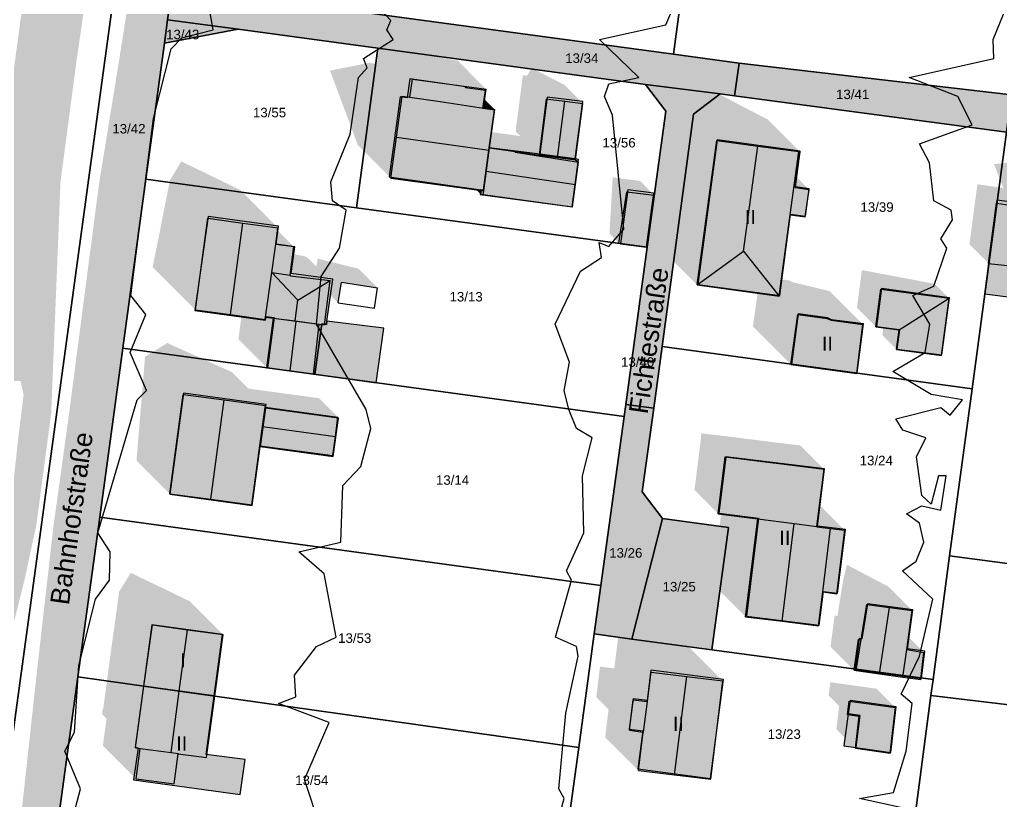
# Model space of a CAD drawing. Header units: millimetres. Extents: x 238 to 3518, y -74 to 2735.
# Drawn here: x 1710.4 to 1813.9, y 1804.9 to 1887.3 of the extents above; entities that cross this region are included whole.
import ezdxf
from ezdxf.enums import TextEntityAlignment as Align

# ---------------------------------------------------------------- set-up
doc = ezdxf.new("R2010")
doc.units = ezdxf.units.MM
for name, color, linetype in [('LP_Flurstueck_bez', 7, 'Continuous'), ('LP_Flurstuecke', 8, 'Continuous'), ('LP_Gebaeude_Dachaufsicht', 9, 'Continuous'), ('LP_Gebaeude_Dachschatten', 253, 'Continuous'), ('LP_Gebaeude_F', 254, 'Continuous'), ('LP_Gebaeude_Geschosszahl', 7, 'Continuous'), ('LP_Gebaeude_Schatten', 7, 'Continuous'), ('LP_Gebaeude_U', 7, 'Continuous'), ('LP_Topographie_Hoehenlinien', 8, 'Continuous'), ('LP_Verkehr_Strassen', 9, 'Continuous'), ('LP_Verkehr_Strassennamen', 7, 'Continuous')]:
    doc.layers.add(name, color=color, linetype=linetype)
doc.styles.get("Standard").update_dxf_attribs({"font": 'arial.ttf'})

msp = doc.modelspace()

# ---------------------------------------------------------------- hatches: boundary and pattern name
at = {"layer": 'LP_Gebaeude_Dachschatten'}
for points in [[(1759.91, 1873.53), (1759.94, 1873.77), (1760.49, 1877.81), (1759.31, 1877.97), (1759.31, 1877.98), (1754.72, 1878.65), (1751.55, 1879.12), (1750.73, 1879.24), (1750.13, 1874.92)], [(1767.87, 1878.69), (1766.39, 1878.88), (1765.95, 1878.94), (1765.19, 1873.02), (1767.1, 1872.77)], [(1786.71, 1862.88), (1788.21, 1873.96), (1783.88, 1874.55), (1781.83, 1859.33)], [(1768.99, 1869.92), (1769.32, 1872.29), (1762.65, 1873.34), (1762.65, 1873.38), (1759.94, 1873.77), (1759.6, 1871.32)], [(1759.6, 1871.32), (1759.32, 1869.25), (1759.26, 1868.86), (1768.67, 1867.56), (1768.99, 1869.92)], [(1777.3, 1868.8), (1774.42, 1869.16), (1773.58, 1863.75), (1776.58, 1863.34)], [(1733.95, 1865.86), (1730.26, 1866.37), (1728.93, 1856.7), (1732.62, 1856.2)], [(1739.73, 1857.74), (1736.98, 1860.65), (1736.33, 1855.94), (1737.16, 1855.84), (1739.44, 1855.54)], [(1739.73, 1857.74), (1743.13, 1859.81), (1738.94, 1860.31), (1738.91, 1860.38), (1736.98, 1860.65)], [(1737.16, 1855.84), (1736.47, 1850.6), (1738.93, 1850.27), (1739.57, 1855.52)], [(1731.97, 1847.21), (1727.63, 1847.78), (1726.23, 1837.32), (1730.56, 1836.74)], [(1743.96, 1845.4), (1736.28, 1846.44), (1736.01, 1844.4), (1743.69, 1843.37)], [(1792.05, 1834.18), (1788.21, 1834.67), (1786.93, 1824.36), (1790.77, 1823.88)], [(1724.4, 1823.5), (1723.51, 1817.03), (1727.24, 1816.51), (1728.12, 1822.99)], [(1780.75, 1818.05), (1776.97, 1818.51), (1776.59, 1815.42), (1776.57, 1815.42), (1776.15, 1812.21), (1776.12, 1812.21), (1775.63, 1808.16), (1779.44, 1807.7)], [(1727.24, 1816.51), (1723.51, 1817.03), (1722.64, 1810.56), (1723.13, 1810.49), (1726.37, 1810.04)]]:
    msp.add_hatch(color=253, dxfattribs=at).paths.add_polyline_path(points)
at = {"layer": 'LP_Gebaeude_F'}
for points in [[(1749.37, 1870.71), (1759.03, 1869.36), (1759.29, 1869.32), (1759.9, 1873.79), (1760.45, 1877.76), (1759.24, 1877.92), (1759.51, 1879.82), (1757.41, 1880.12), (1757.43, 1880.22), (1751.53, 1881.05), (1751.25, 1879.07), (1750.51, 1879.17)], [(1765.24, 1873.11), (1768.98, 1872.61), (1769.76, 1878.67), (1766.02, 1879.12)], [(1781.9, 1859.38), (1790.53, 1858.22), (1791.67, 1866.79), (1793.25, 1866.58), (1793.64, 1869.47), (1792.17, 1869.67), (1792.67, 1873.44), (1783.94, 1874.61)], [(1758.96, 1868.86), (1768.63, 1867.57), (1769.3, 1872.57), (1768.98, 1872.61), (1765.24, 1873.11), (1759.9, 1873.79), (1759.29, 1869.32), (1759.03, 1869.36)], [(1773.74, 1863.68), (1776.47, 1863.31), (1777.25, 1869.02), (1774.53, 1869.36)], [(1812.1, 1858.39), (1818.21, 1857.61), (1819.47, 1867.47), (1813.39, 1868.26)], [(1728.88, 1856.65), (1736.34, 1855.61), (1736.4, 1856), (1737.23, 1855.89), (1736.52, 1850.6), (1741.52, 1849.92), (1742.25, 1855.25), (1742.74, 1855.18), (1742.79, 1855.52), (1743.41, 1859.94), (1739.04, 1860.55), (1739.43, 1863.35), (1737.45, 1863.63), (1737.71, 1865.51), (1730.27, 1866.55)], [(1800.71, 1854.96), (1803.16, 1854.63), (1802.88, 1852.58), (1807.62, 1851.95), (1808.43, 1857.99), (1801.24, 1858.95)], [(1741.52, 1849.92), (1747.99, 1849.03), (1748.79, 1854.76), (1742.79, 1855.52), (1742.74, 1855.18), (1742.25, 1855.25)], [(1791.77, 1850.98), (1798.68, 1850.07), (1799.36, 1855.22), (1795.99, 1855.67), (1795.57, 1855.87), (1792.47, 1856.28)], [(1726.24, 1837.27), (1734.93, 1836.08), (1735.78, 1842.29), (1736.33, 1846.33), (1736.38, 1846.73), (1727.69, 1847.92)], [(1735.78, 1842.29), (1743.45, 1841.24), (1744.01, 1845.29), (1736.33, 1846.33)], [(1784.12, 1835.27), (1788.29, 1834.76), (1787.02, 1824.43), (1794.69, 1823.49), (1795.13, 1827.04), (1796.61, 1826.86), (1797.44, 1833.55), (1794.52, 1833.9), (1795.26, 1839.95), (1784.85, 1841.23)], [(1798.46, 1818.79), (1805.47, 1817.84), (1805.81, 1820.74), (1804, 1820.99), (1804.56, 1825.1), (1799.78, 1825.74), (1799.19, 1822.02), (1798.89, 1822.06)], [(1723.46, 1817.06), (1730.92, 1816.01), (1731.8, 1822.5), (1724.34, 1823.52)], [(1774.65, 1812.51), (1776.09, 1812.32), (1775.57, 1808.32), (1783.24, 1807.32), (1784.6, 1817.73), (1776.95, 1818.73), (1776.54, 1815.53), (1775.06, 1815.72)], [(1722.41, 1807.19), (1733.65, 1805.64), (1734.18, 1809.3), (1730.08, 1809.86), (1730.92, 1816.01), (1723.46, 1817.06), (1722.59, 1810.6), (1722.91, 1810.56)], [(1797.74, 1814.12), (1798.96, 1813.95), (1798.54, 1810.58), (1802.23, 1810.05), (1802.8, 1814.85), (1797.94, 1815.53)], [(1797.28, 1810.75), (1798.54, 1810.58), (1798.96, 1813.95), (1797.74, 1814.12)]]:
    msp.add_hatch(color=254, dxfattribs=at).paths.add_polyline_path(points)
at = {"layer": 'LP_Gebaeude_Schatten'}
for points in [[(1743.13, 1881.92), (1747.23, 1882.74), (1748.05, 1882.62), (1748.32, 1884.53), (1756.59, 1882.96), (1759.59, 1879.96), (1751.82, 1881.03), (1751.55, 1879.12), (1750.73, 1879.24), (1750.13, 1874.92), (1749.54, 1870.6), (1746.04, 1874.1), (1743.13, 1881.92)], [(1763.19, 1875.02), (1762.69, 1875.52), (1763.45, 1881.44), (1763.89, 1881.38), (1764.37, 1882.19), (1767.78, 1880.45), (1769.78, 1878.45), (1767.87, 1878.69), (1766.39, 1878.88), (1765.95, 1878.94), (1765.19, 1873.02), (1762.65, 1873.38), (1759.94, 1873.77), (1760.17, 1875.45), (1760.65, 1875.38), (1763.19, 1875.02)], [(1789.17, 1876.86), (1792.67, 1873.36), (1792.54, 1873.38), (1788.21, 1873.96), (1783.88, 1874.55), (1781.83, 1859.33), (1778.33, 1862.83), (1780.38, 1878.05), (1781.21, 1880.96), (1789.04, 1876.88), (1789.17, 1876.86)], [(1759.31, 1877.97), (1759.31, 1877.98), (1759.44, 1878.87), (1760.49, 1877.81), (1759.31, 1877.97)], [(1767.1, 1872.77), (1769.01, 1872.52), (1765.19, 1873.02), (1767.1, 1872.77)], [(1826.96, 1871.53), (1835.91, 1870.35), (1838.68, 1869.99), (1838.93, 1869.73), (1844.74, 1869.04), (1844.86, 1869.03), (1850.33, 1868.33), (1850.38, 1868.52), (1853.87, 1868), (1857.37, 1864.5), (1853.88, 1865.02), (1853.83, 1864.83), (1848.36, 1865.53), (1848.24, 1865.54), (1842.12, 1866.27), (1842.18, 1866.49), (1839.41, 1866.85), (1830.46, 1868.03), (1824.63, 1868.69), (1824.65, 1868.99), (1821.23, 1869.4), (1821.19, 1869.08), (1820.6, 1864.56), (1820.01, 1860.03), (1821.03, 1859.87), (1821.01, 1859.58), (1820.63, 1856.61), (1821.07, 1856.05), (1817.57, 1859.55), (1817.13, 1860.11), (1817.44, 1862.59), (1816.51, 1863.53), (1815.99, 1864.82), (1816.35, 1867.51), (1813.36, 1867.94), (1812.52, 1861.61), (1810.52, 1863.61), (1811.36, 1869.94), (1814.1, 1869.55), (1813.1, 1872.06), (1817.69, 1872.58), (1817.73, 1872.9), (1821.65, 1871.99), (1821.98, 1871.65), (1825.8, 1871.22), (1826.96, 1871.53)], [(1726.26, 1870.37), (1727.45, 1872.36), (1733.64, 1869.35), (1737.64, 1865.35), (1733.95, 1865.86), (1730.26, 1866.37), (1728.93, 1856.7), (1724.43, 1861.2), (1726.26, 1870.37)], [(1769.01, 1872.52), (1769.02, 1872.58), (1769.32, 1872.29), (1769.01, 1872.52)], [(1775.8, 1870.3), (1777.3, 1868.8), (1774.42, 1869.16), (1773.58, 1863.75), (1772.58, 1864.75), (1772.92, 1870.66), (1775.8, 1870.3)], [(1792.16, 1869.6), (1792.31, 1870.7), (1793.61, 1869.4), (1792.16, 1869.6)], [(1759.1, 1869.28), (1759.03, 1868.89), (1758.56, 1869.36), (1759.1, 1869.28)], [(1737.41, 1863.63), (1737.61, 1865.08), (1739.32, 1863.37), (1737.41, 1863.63)], [(1741.69, 1861.26), (1741.82, 1862.11), (1746.13, 1861.04), (1748.13, 1859.04), (1744.32, 1859.61), (1743.99, 1857.44), (1742.96, 1858.47), (1743.13, 1859.81), (1738.94, 1860.31), (1738.91, 1860.38), (1739.21, 1862.61), (1740.63, 1862.31), (1741.69, 1861.26)], [(1736.99, 1860.65), (1738.91, 1860.38), (1736.98, 1860.65), (1736.99, 1860.65)], [(1799.19, 1860.9), (1806.88, 1859.44), (1808.38, 1857.94), (1801.19, 1858.9), (1800.66, 1854.92), (1798.66, 1856.92), (1799.19, 1860.9)], [(1791.93, 1859.61), (1795.79, 1858.68), (1799.29, 1855.18), (1795.93, 1855.61), (1795.52, 1855.81), (1792.44, 1856.22), (1791.7, 1850.95), (1787.7, 1854.95), (1788.19, 1858.47), (1790.48, 1858.16), (1790.72, 1859.92), (1791.52, 1859.81), (1791.93, 1859.61)], [(1733.79, 1856.04), (1736.3, 1855.69), (1736.33, 1855.94), (1737.16, 1855.84), (1736.47, 1850.6), (1733.47, 1853.6), (1733.79, 1856.04)], [(1739.44, 1855.54), (1741.98, 1855.2), (1737.16, 1855.84), (1739.44, 1855.54)], [(1801.44, 1854.81), (1803.11, 1854.59), (1802.84, 1852.54), (1801.34, 1854.04), (1801.44, 1854.81)], [(1732.81, 1850.14), (1734.55, 1848.4), (1741.96, 1847.4), (1743.96, 1845.4), (1736.28, 1846.44), (1736.31, 1846.64), (1731.97, 1847.21), (1727.63, 1847.78), (1726.23, 1837.32), (1722.73, 1840.82), (1723.63, 1851.78), (1725.97, 1853.21), (1732.81, 1850.14)], [(1782.28, 1843.7), (1792.7, 1842.41), (1795.2, 1839.91), (1784.78, 1841.2), (1784.04, 1835.21), (1781.54, 1837.71), (1782.28, 1843.7)], [(1795.88, 1833.67), (1794.45, 1833.85), (1794.45, 1833.87), (1794.73, 1836.12), (1797.37, 1833.49), (1795.88, 1833.67)], [(1784.34, 1835.17), (1788.21, 1834.69), (1788.21, 1834.67), (1786.93, 1824.36), (1783.43, 1827.86), (1784.34, 1835.17)], [(1796.31, 1824.48), (1796.61, 1824.45), (1797.2, 1828.16), (1797.6, 1829.84), (1801.99, 1827.53), (1804.49, 1825.03), (1799.7, 1825.66), (1799.11, 1821.95), (1798.81, 1821.98), (1798.38, 1818.72), (1795.88, 1821.22), (1796.31, 1824.48)], [(1724.4, 1823.5), (1723.51, 1817.03), (1722.64, 1810.56), (1723.13, 1810.49), (1722.68, 1807.28), (1719.18, 1810.78), (1719.58, 1813.62), (1719.14, 1814.06), (1719.13, 1814.49), (1719.21, 1814.59), (1720.01, 1820.53), (1720.9, 1827), (1722.12, 1828.99), (1728.35, 1825.99), (1731.85, 1822.49), (1724.4, 1823.5)], [(1773.75, 1825.05), (1781.02, 1821.09), (1784.52, 1817.59), (1780.75, 1818.05), (1776.97, 1818.51), (1776.59, 1815.42), (1776.57, 1815.42), (1775.08, 1815.6), (1774.69, 1812.39), (1776.12, 1812.21), (1775.63, 1808.16), (1772.13, 1811.66), (1772.48, 1814.59), (1771.19, 1815.89), (1771.58, 1819.1), (1773.07, 1818.92), (1773.09, 1818.92), (1773.47, 1822.01), (1773.75, 1825.05)], [(1803.91, 1820.9), (1804.1, 1822.23), (1805.71, 1820.61), (1803.91, 1820.9)], [(1802.72, 1814.78), (1797.86, 1815.46), (1797.68, 1814.05), (1798.89, 1813.88), (1798.5, 1810.51), (1796.5, 1812.51), (1796.78, 1814.95), (1795.68, 1816.05), (1795.86, 1817.46), (1800.72, 1816.78), (1802.72, 1814.78)]]:
    msp.add_hatch(color=7, dxfattribs=at).paths.add_polyline_path(points)
at = {"layer": 'LP_Verkehr_Strassen'}
h = msp.add_hatch(color=9, dxfattribs=at)
h.paths.add_polyline_path([(1673.69, 1632.64), (1680.25, 1627.81), (1681.1, 1628.8), (1682.19, 1629.6), (1684.02, 1630.26), (1684.95, 1630.49), (1685.89, 1637.67), (1685.23, 1637.7), (1684.11, 1638.2), (1682.83, 1639.62), (1684.02, 1646.21), (1687.55, 1666.93), (1689.13, 1681.37), (1692.5, 1709.77), (1702.29, 1781.35), (1705.45, 1780.93), (1699.24, 1735.48), (1705.25, 1735.46), (1705.87, 1740.02), (1707.24, 1750.1), (1708.61, 1760.11), (1711.35, 1780.18), (1713.92, 1798.73), (1713.99, 1799.23), (1716.56, 1818.03), (1718.86, 1834.86), (1721.29, 1852.68), (1723.72, 1870.48), (1725.68, 1884.81), (1726.01, 1887.29), (1726.48, 1890.84), (1728.77, 1907.68), (1731.21, 1925.49), (1733.64, 1943.33), (1736.08, 1961.17), (1738.51, 1978.99), (1740.95, 1996.82), (1743.38, 2014.65), (1743.79, 2017.62), (1739.46, 2030.27), (1736.97, 2030.86), (1737.41, 2033.46), (1738.01, 2036.71), (1739.7, 2049.02), (1741.9, 2066.17), (1742.18, 2067.87), (1743.06, 2069.18), (1744.37, 2070.31), (1740.07, 2074.07), (1736.03, 2077.6), (1736.06, 2075.16), (1735.67, 2071.19), (1733.58, 2057.56), (1731.69, 2043.83), (1728.67, 2021.77), (1724, 1988.1), (1721.67, 1970.15), (1716.21, 1929.28), (1708.83, 1874.91), (1708.18, 1870.65), (1707.96, 1869.67), (1706.66, 1869.22), (1704.53, 1869.49), (1704.11, 1866.67), (1703.74, 1863.82), (1704.24, 1863.78), (1705.24, 1863.15), (1705.86, 1862.16), (1706.23, 1860.18), (1698.83, 1806.43), (1696.2, 1784.03), (1694.74, 1782.58), (1693.5, 1781.96), (1692.66, 1782.07), (1691.6, 1774.24), (1692.03, 1774.18), (1693.28, 1773.55), (1693.78, 1771.54), (1685.25, 1702.89), (1677.19, 1647.35), (1675.71, 1637.17), (1674.35, 1633.81)])
h.paths.add_polyline_path([(1706.02, 1802.7), (1706.24, 1805.13), (1707.09, 1810), (1708.15, 1816.78), (1709.42, 1822.3), (1710.9, 1828.13), (1712.18, 1834.06), (1713.74, 1845.83), (1714.72, 1870.19), (1716.39, 1882.82), (1731.44, 1986.51), (1734.42, 2011.48), (1734.67, 2014.34), (1735.14, 2014.89), (1735.84, 2015.17), (1736.65, 2015.26), (1737.42, 2015.22), (1737.62, 2015.17), (1737.8, 2010.53), (1737.12, 2001.34), (1736.32, 1996.46), (1734.41, 1980.1), (1730.98, 1953.39), (1727.27, 1928.68), (1724.46, 1905.54), (1720.71, 1881.85), (1718.76, 1869.86), (1715.62, 1845.76), (1713.97, 1833.85), (1712.27, 1818.92), (1710.59, 1803.54), (1709.85, 1801.85), (1708.7, 1801.1), (1708.21, 1801.18), (1707.43, 1801.3), (1706.47, 1801.52)], flags=0)
h.paths.add_polyline_path([(1705.96, 1835.04), (1706.38, 1839.8), (1707.23, 1844.57), (1708.08, 1847.74), (1708.82, 1848.8), (1709.45, 1849.22), (1710.51, 1849.22), (1710.83, 1847.74), (1710.3, 1843.51), (1709.77, 1838.64), (1709.24, 1836.1), (1708.71, 1834.41), (1707.86, 1833.67), (1706.7, 1833.88)], flags=0)
msp.add_hatch(color=9, dxfattribs=at).paths.add_polyline_path([(1725.68, 1884.81), (1733.44, 1886.29), (1748.18, 1884.29), (1776.37, 1880.46), (1778.52, 1877.64), (1776.56, 1863.3), (1774.29, 1846.74), (1774.12, 1845.47), (1771.68, 1827.65), (1770.98, 1822.55), (1774.94, 1822.01), (1783.38, 1820.88), (1785.11, 1833.76), (1778.18, 1834.7), (1776.04, 1837.51), (1777.24, 1846.36), (1778.12, 1852.83), (1781.45, 1877.32), (1784.26, 1879.46), (1785.75, 1879.26), (1814.41, 1875.44), (1814.94, 1879.37), (1786.26, 1882.72), (1779.34, 1883.66), (1726.48, 1890.84), (1726.01, 1887.29)])

# ---------------------------------------------------------------- linework, layer by layer
at = {"layer": 'LP_Flurstuecke', "color": 8}
for points in [[(1709.05, 1807.3), (1734.33, 1992.39)], [(1734.33, 1992.39), (1709.05, 1807.3)], [(1708.61, 1760.11), (1711.35, 1780.18), (1713.92, 1798.73), (1713.99, 1799.23), (1716.56, 1818.03), (1718.86, 1834.86), (1721.29, 1852.68), (1723.72, 1870.48), (1725.68, 1884.81), (1726.01, 1887.29), (1726.48, 1890.84), (1728.77, 1907.68), (1731.21, 1925.49), (1733.64, 1943.33), (1736.08, 1961.17)]]:
    msp.add_lwpolyline(points, dxfattribs=at)
for points in [[(1779.34, 1883.66), (1786.26, 1882.72), (1814.94, 1879.37), (1817.86, 1901.15), (1821.89, 1931.27), (1786.44, 1936.16), (1784.01, 1918.33), (1781.58, 1900.5)], [(1726.48, 1890.84), (1779.34, 1883.66), (1781.58, 1900.5), (1728.77, 1907.68)], [(1726.01, 1887.29), (1733.44, 1886.29), (1748.18, 1884.29), (1776.37, 1880.46), (1784.26, 1879.46), (1785.75, 1879.26), (1786.26, 1882.72), (1779.34, 1883.66), (1726.48, 1890.84)], [(1725.68, 1884.81), (1733.44, 1886.29), (1726.01, 1887.29)], [(1723.72, 1870.48), (1745.9, 1867.47), (1748.18, 1884.29), (1733.44, 1886.29), (1725.68, 1884.81)], [(1745.9, 1867.47), (1776.56, 1863.3), (1778.52, 1877.64), (1776.37, 1880.46), (1748.18, 1884.29)], [(1785.75, 1879.26), (1814.41, 1875.44), (1814.94, 1879.37), (1786.26, 1882.72)], [(1774.29, 1846.74), (1777.24, 1846.36), (1778.12, 1852.83), (1781.45, 1877.32), (1784.26, 1879.46), (1776.37, 1880.46), (1778.52, 1877.64), (1776.56, 1863.3)], [(1778.12, 1852.83), (1810.79, 1848.4), (1814.41, 1875.44), (1785.75, 1879.26), (1784.26, 1879.46), (1781.45, 1877.32)], [(1808.43, 1830.77), (1825.14, 1828.57), (1827.27, 1845.65), (1828.04, 1851.2), (1829.07, 1858.7), (1830.3, 1867.87), (1831.17, 1873.19), (1814.41, 1875.44), (1810.79, 1848.4)], [(1721.29, 1852.68), (1774.12, 1845.47), (1774.29, 1846.74), (1776.56, 1863.3), (1745.9, 1867.47), (1723.72, 1870.48)], [(1718.86, 1834.86), (1771.68, 1827.65), (1774.12, 1845.47), (1721.29, 1852.68)], [(1776.04, 1837.51), (1778.18, 1834.7), (1785.11, 1833.76), (1783.38, 1820.88), (1806.69, 1817.75), (1808.43, 1830.77), (1810.79, 1848.4), (1778.12, 1852.83), (1777.24, 1846.36)], [(1770.98, 1822.55), (1774.94, 1822.01), (1778.18, 1834.7), (1776.04, 1837.51), (1777.24, 1846.36), (1774.29, 1846.74), (1774.12, 1845.47), (1771.68, 1827.65)], [(1716.56, 1818.03), (1769.34, 1810.59), (1770.98, 1822.55), (1771.68, 1827.65), (1718.86, 1834.86)], [(1774.94, 1822.01), (1783.38, 1820.88), (1785.11, 1833.76), (1778.18, 1834.7)], [(1806.46, 1816.05), (1828.24, 1813.46), (1833.84, 1812.72), (1841.57, 1811.56), (1850.83, 1810.27), (1857.76, 1809.14), (1859.75, 1824), (1834.09, 1827.39), (1825.14, 1828.57), (1808.43, 1830.77), (1806.69, 1817.75)], [(1767.38, 1796.32), (1770.84, 1796.22), (1803.65, 1794.77), (1803.92, 1796.71), (1806.46, 1816.05), (1806.69, 1817.75), (1783.38, 1820.88), (1774.94, 1822.01), (1770.98, 1822.55), (1769.34, 1810.59)], [(1713.99, 1799.23), (1767.38, 1796.32), (1769.34, 1810.59), (1716.56, 1818.03)], [(1803.92, 1796.71), (1818.95, 1796.02), (1855.77, 1794.3), (1857.76, 1809.14), (1850.83, 1810.27), (1841.57, 1811.56), (1833.84, 1812.72), (1828.24, 1813.46), (1806.46, 1816.05)]]:
    msp.add_lwpolyline(points, close=True, dxfattribs=at)
at = {"layer": 'LP_Gebaeude_Dachaufsicht', "color": 9}
for p, q in [((1751.55, 1879.12, 78.03), (1751.82, 1881.03, 78.03)), ((1751.82, 1881.03, 78.03), (1759.59, 1879.96, 78.03)), ((1750.13, 1874.92, 83.1), (1750.73, 1879.24, 78.03)), ((1750.73, 1879.24, 78.03), (1751.55, 1879.12, 78.03)), ((1751.55, 1879.12, 78.03), (1754.72, 1878.65, 78.03)), ((1751.55, 1879.12, 78.03), (1754.72, 1878.65, 78.03)), ((1759.31, 1877.98, 78.03), (1759.59, 1879.96, 78.03)), ((1754.72, 1878.65, 78.03), (1759.31, 1877.98, 78.03)), ((1765.19, 1873.02, 76.82), (1765.95, 1878.94, 76.82)), ((1765.95, 1878.94, 76.82), (1766.39, 1878.88, 77.24)), ((1766.39, 1878.88, 77.24), (1767.87, 1878.69, 78.64)), ((1767.1, 1872.77, 78.64), (1767.87, 1878.69, 78.64)), ((1767.87, 1878.69, 78.64), (1769.78, 1878.45, 76.82)), ((1769.01, 1872.52, 76.82), (1769.78, 1878.45, 76.82)), ((1759.31, 1877.97, 78.05), (1759.31, 1877.98, 78.03)), ((1759.31, 1877.97, 78.05), (1760.49, 1877.81, 78.03)), ((1759.94, 1873.77, 82.81), (1760.49, 1877.81, 78.03)), ((1749.54, 1870.6, 78.03), (1750.13, 1874.92, 83.1)), ((1750.13, 1874.92, 83.1), (1759.91, 1873.53, 83.1)), ((1781.83, 1859.33, 79.62), (1783.88, 1874.55, 79.62)), ((1783.88, 1874.55, 79.62), (1788.21, 1873.96, 84.45)), ((1786.71, 1862.88, 84.45), (1788.21, 1873.96, 84.45)), ((1788.21, 1873.96, 84.45), (1792.54, 1873.38, 79.62)), ((1759.32, 1869.25, 78.03), (1759.91, 1873.53, 83.1)), ((1759.6, 1871.32, 78.55), (1759.94, 1873.77, 76.24)), ((1759.91, 1873.53, 83.1), (1759.94, 1873.77, 82.81)), ((1759.94, 1873.77, 76.24), (1762.65, 1873.38, 76.2)), ((1762.65, 1873.34, 76.24), (1762.65, 1873.38, 76.2)), ((1762.65, 1873.38, 76.24), (1765.19, 1873.02, 76.24)), ((1762.65, 1873.34, 76.24), (1762.65, 1873.38, 76.24)), ((1762.65, 1873.34, 76.24), (1769.32, 1872.29, 76.24)), ((1765.19, 1873.02, 76.24), (1769.01, 1872.52, 76.24)), ((1765.19, 1873.02, 76.82), (1767.1, 1872.77, 78.64)), ((1791.64, 1866.73, 79.62), (1792.54, 1873.38, 79.62)), ((1792.16, 1869.6, 79.62), (1792.67, 1873.36, 79.62)), ((1792.54, 1873.38, 79.62), (1792.67, 1873.36, 79.62)), ((1767.1, 1872.77, 78.64), (1769.01, 1872.52, 76.82)), ((1768.99, 1869.92, 78.55), (1769.32, 1872.29, 76.24)), ((1769.01, 1872.52, 76.24), (1769.32, 1872.29, 76.24)), ((1759.32, 1869.25, 76.61), (1759.6, 1871.32, 78.55)), ((1759.6, 1871.32, 78.55), (1768.99, 1869.92, 78.55)), ((1749.54, 1870.6, 78.03), (1759.1, 1869.28, 78.03)), ((1768.67, 1867.56, 76.24), (1768.99, 1869.92, 78.55)), ((1759.03, 1868.89, 76.95), (1759.1, 1869.28, 76.95)), ((1759.03, 1868.89, 76.95), (1759.26, 1868.86, 76.95)), ((1759.1, 1869.28, 76.95), (1759.32, 1869.25, 76.95)), ((1759.1, 1869.28, 78.03), (1759.32, 1869.25, 78.03)), ((1759.26, 1868.86, 76.24), (1759.32, 1869.25, 76.61)), ((1759.26, 1868.86, 76.95), (1759.32, 1869.25, 76.95)), ((1759.26, 1868.86, 76.24), (1768.67, 1867.56, 76.24)), ((1773.58, 1863.75, 75.84), (1774.42, 1869.16, 75.87)), ((1774.42, 1869.16, 75.87), (1777.3, 1868.8, 76.52)), ((1776.58, 1863.34, 76.52), (1777.3, 1868.8, 76.52)), ((1792.16, 1869.6, 79.62), (1793.61, 1869.4, 79.62)), ((1793.22, 1866.51, 79.62), (1793.61, 1869.4, 79.62)), ((1812.52, 1861.61, 78.29), (1813.36, 1867.94, 78.29)), ((1813.36, 1867.94, 78.29), (1816.35, 1867.51, 78.29)), ((1790.48, 1858.16, 79.62), (1791.64, 1866.73, 79.62)), ((1791.64, 1866.73, 79.62), (1793.22, 1866.51, 79.62)), ((1728.93, 1856.7, 78.22), (1730.26, 1866.37, 78.22)), ((1730.26, 1866.37, 78.22), (1733.95, 1865.86, 81.62)), ((1732.62, 1856.2, 81.62), (1733.95, 1865.86, 81.62)), ((1733.95, 1865.86, 81.62), (1737.64, 1865.35, 78.22)), ((1737.41, 1863.63, 78.22), (1737.64, 1865.35, 78.22)), ((1737.34, 1863.14, 78.22), (1737.41, 1863.63, 78.22)), ((1737.34, 1863.14, 78.22), (1737.41, 1863.63, 78.22)), ((1737.41, 1863.63, 78.22), (1739.32, 1863.37, 78.22)), ((1773.58, 1863.75, 75.84), (1776.58, 1863.34, 76.52)), ((1736.99, 1860.65, 78.22), (1737.34, 1863.14, 78.22)), ((1738.91, 1860.38, 78.22), (1739.32, 1863.37, 78.22)), ((1781.83, 1859.33, 79.62), (1786.71, 1862.88, 84.45)), ((1786.71, 1862.88, 84.45), (1790.48, 1858.16, 79.62)), ((1812.52, 1861.61, 78.29), (1815.52, 1861.26, 78.29)), ((1736.33, 1855.94, 76.92), (1736.98, 1860.65, 76.92)), ((1736.33, 1855.94, 78.22), (1736.98, 1860.65, 78.23)), ((1736.98, 1860.65, 76.92), (1738.91, 1860.38, 76.92)), ((1736.98, 1860.65, 76.92), (1739.73, 1857.74, 79.79)), ((1736.98, 1860.65, 78.23), (1736.99, 1860.65, 78.22)), ((1736.99, 1860.65, 78.22), (1738.91, 1860.38, 78.22)), ((1738.91, 1860.38, 76.92), (1738.94, 1860.31, 77)), ((1738.94, 1860.31, 77), (1743.13, 1859.81, 76.92)), ((1739.73, 1857.74, 79.79), (1743.13, 1859.81, 76.92)), ((1742.54, 1855.13, 76.92), (1743.13, 1859.81, 76.92)), ((1743.99, 1857.44, 76.46), (1744.32, 1859.61, 76.46)), ((1744.32, 1859.61, 76.46), (1748.13, 1859.04, 76.46)), ((1747.8, 1856.87, 76.46), (1748.13, 1859.04, 76.46)), ((1781.83, 1859.33, 79.62), (1790.48, 1858.16, 79.62)), ((1800.66, 1854.92, 77.37), (1801.19, 1858.9, 77.37)), ((1801.19, 1858.9, 77.37), (1808.38, 1857.94, 77.37)), ((1739.44, 1855.54, 79.79), (1739.73, 1857.74, 79.79)), ((1743.99, 1857.44, 76.46), (1747.8, 1856.87, 76.46)), ((1803.11, 1854.59, 77.37), (1808.38, 1857.94, 77.37)), ((1803.11, 1854.59, 77.38), (1808.38, 1857.94, 77.38)), ((1807.58, 1851.91, 77.38), (1808.38, 1857.94, 77.38)), ((1728.93, 1856.7, 78.22), (1732.62, 1856.2, 81.62)), ((1732.62, 1856.2, 81.62), (1736.3, 1855.69, 78.22)), ((1736.3, 1855.69, 78.22), (1736.33, 1855.94, 78.22)), ((1736.33, 1855.94, 76.92), (1737.16, 1855.84, 77.68)), ((1736.47, 1850.6, 76.63), (1737.16, 1855.84, 76.63)), ((1737.16, 1855.84, 76.63), (1739.57, 1855.52, 79.57)), ((1737.16, 1855.84, 77.68), (1739.44, 1855.54, 79.79)), ((1738.93, 1850.27, 79.57), (1739.57, 1855.52, 79.57)), ((1739.44, 1855.54, 79.79), (1741.98, 1855.2, 77.43)), ((1739.57, 1855.52, 79.57), (1741.98, 1855.2, 76.63)), ((1791.7, 1850.95, 79.97), (1792.44, 1856.22, 79.97)), ((1792.44, 1856.22, 79.97), (1795.52, 1855.81, 79.97)), ((1795.52, 1855.81, 79.97), (1795.93, 1855.61, 79.97)), ((1795.93, 1855.61, 79.97), (1799.29, 1855.18, 79.97)), ((1741.39, 1849.94, 76.63), (1741.98, 1855.2, 76.63)), ((1741.98, 1855.2, 77.43), (1742.54, 1855.13, 76.92)), ((1798.65, 1850.01, 79.97), (1799.29, 1855.18, 79.97)), ((1800.66, 1854.92, 77.37), (1803.11, 1854.59, 77.37)), ((1802.84, 1852.54, 77.38), (1803.11, 1854.59, 77.38)), ((1802.84, 1852.54, 77.38), (1807.58, 1851.91, 77.38)), ((1736.47, 1850.6, 76.63), (1738.93, 1850.27, 79.57)), ((1738.93, 1850.27, 79.57), (1741.39, 1849.94, 76.63)), ((1791.7, 1850.95, 79.97), (1798.65, 1850.01, 79.97)), ((1726.23, 1837.32, 77.47), (1727.63, 1847.78, 77.47)), ((1727.63, 1847.78, 77.47), (1731.97, 1847.21, 81.07)), ((1730.56, 1836.74, 81.07), (1731.97, 1847.21, 81.07)), ((1731.97, 1847.21, 81.07), (1736.31, 1846.64, 77.47)), ((1735.74, 1842.37, 77.47), (1736.28, 1846.44, 77.47)), ((1736.01, 1844.4, 78.31), (1736.28, 1846.44, 75.67)), ((1736.28, 1846.44, 77.47), (1736.31, 1846.64, 77.47)), ((1736.28, 1846.44, 75.67), (1743.96, 1845.4, 75.67)), ((1743.69, 1843.37, 78.31), (1743.96, 1845.4, 75.67)), ((1735.74, 1842.37, 75.67), (1736.01, 1844.4, 78.31)), ((1736.01, 1844.4, 78.31), (1743.69, 1843.37, 78.31)), ((1743.42, 1841.34, 75.67), (1743.69, 1843.37, 78.31)), ((1734.9, 1836.16, 77.47), (1735.74, 1842.37, 77.47)), ((1735.74, 1842.37, 75.67), (1743.42, 1841.34, 75.67)), ((1784.04, 1835.21, 78.2), (1784.78, 1841.2, 78.2)), ((1784.78, 1841.2, 78.2), (1795.2, 1839.91, 78.2)), ((1794.45, 1833.87, 78.2), (1795.2, 1839.91, 78.2)), ((1726.23, 1837.32, 77.47), (1730.56, 1836.74, 81.07)), ((1730.56, 1836.74, 81.07), (1734.9, 1836.16, 77.47)), ((1784.04, 1835.21, 78.2), (1788.21, 1834.69, 78.2)), ((1786.93, 1824.36, 79.35), (1788.21, 1834.67, 79.35)), ((1788.21, 1834.67, 78.2), (1788.21, 1834.69, 78.2)), ((1788.21, 1834.67, 79.35), (1792.05, 1834.18, 84.13)), ((1788.21, 1834.67, 78.2), (1792.05, 1834.18, 78.2)), ((1790.77, 1823.88, 84.13), (1792.05, 1834.18, 84.13)), ((1792.05, 1834.18, 78.2), (1794.45, 1833.87, 78.2)), ((1792.05, 1834.18, 84.13), (1794.45, 1833.87, 81.14)), ((1794.45, 1833.85, 81.14), (1794.45, 1833.87, 81.14)), ((1794.45, 1833.85, 81.14), (1795.88, 1833.67, 79.35)), ((1795.05, 1826.97, 79.35), (1795.88, 1833.67, 79.35)), ((1795.88, 1833.67, 79.35), (1797.37, 1833.49, 79.35)), ((1796.54, 1826.79, 79.35), (1797.37, 1833.49, 79.35)), ((1794.61, 1823.41, 79.35), (1795.05, 1826.97, 79.35)), ((1795.05, 1826.97, 79.35), (1796.54, 1826.79, 79.35)), ((1799.11, 1821.95, 78.21), (1799.7, 1825.66, 78.21)), ((1799.7, 1825.66, 78.21), (1802.1, 1825.34, 81.35)), ((1801.05, 1818.35, 81.35), (1802.1, 1825.34, 81.35)), ((1802.1, 1825.34, 81.35), (1804.49, 1825.03, 78.21)), ((1786.93, 1824.36, 79.35), (1790.77, 1823.88, 84.13)), ((1803.91, 1820.9, 78.21), (1804.49, 1825.03, 78.21)), ((1723.51, 1817.03, 77.3), (1724.4, 1823.5, 77.3)), ((1724.4, 1823.5, 77.3), (1728.12, 1822.99, 80.6)), ((1790.77, 1823.88, 84.13), (1794.61, 1823.41, 79.35)), ((1727.24, 1816.51, 80.6), (1728.12, 1822.99, 80.6)), ((1728.12, 1822.99, 80.6), (1731.85, 1822.49, 77.3)), ((1730.98, 1815.98, 77.3), (1731.85, 1822.49, 77.3)), ((1798.38, 1818.72, 78.21), (1798.81, 1821.98, 78.21)), ((1798.59, 1818.69, 78.21), (1799.11, 1821.95, 78.21)), ((1798.81, 1821.98, 78.21), (1799.11, 1821.95, 78.21)), ((1803.5, 1818.01, 78.21), (1803.91, 1820.9, 78.21)), ((1803.91, 1820.9, 78.21), (1805.71, 1820.61, 78.21)), ((1805.38, 1817.75, 78.21), (1805.71, 1820.61, 78.21)), ((1776.59, 1815.42, 79.28), (1776.97, 1818.51, 79.26)), ((1776.97, 1818.51, 79.26), (1780.75, 1818.05, 83.96)), ((1779.44, 1807.7, 83.96), (1780.75, 1818.05, 83.96)), ((1780.75, 1818.05, 83.96), (1784.52, 1817.59, 79.26)), ((1798.38, 1818.72, 78.21), (1798.59, 1818.69, 78.21)), ((1798.59, 1818.69, 78.21), (1801.05, 1818.35, 81.35)), ((1801.05, 1818.35, 81.35), (1803.5, 1818.01, 78.21)), ((1722.64, 1810.56, 77.25), (1723.51, 1817.03, 77.25)), ((1723.51, 1817.03, 77.25), (1727.24, 1816.51, 80.63)), ((1723.51, 1817.03, 77.3), (1727.24, 1816.51, 80.6)), ((1783.26, 1807.23, 79.26), (1784.52, 1817.59, 79.26)), ((1803.5, 1818.01, 78.21), (1805.38, 1817.75, 78.21)), ((1726.37, 1810.04, 80.63), (1727.24, 1816.51, 80.63)), ((1727.24, 1816.51, 80.6), (1730.98, 1815.98, 77.3)), ((1727.24, 1816.51, 80.63), (1730.98, 1815.98, 77.25)), ((1730.11, 1809.52, 77.25), (1730.98, 1815.98, 77.25)), ((1774.69, 1812.39, 79.26), (1775.08, 1815.6, 79.26)), ((1775.08, 1815.6, 79.26), (1776.57, 1815.42, 79.26)), ((1776.15, 1812.21, 79.26), (1776.57, 1815.42, 79.26)), ((1776.57, 1815.42, 79.26), (1776.59, 1815.42, 79.28)), ((1797.68, 1814.05, 78.07), (1797.86, 1815.46, 78.07)), ((1797.86, 1815.46, 78.07), (1802.72, 1814.78, 78.07)), ((1797.68, 1814.05, 78.07), (1798.89, 1813.88, 78.07)), ((1798.5, 1810.51, 78.07), (1798.89, 1813.88, 78.07)), ((1802.16, 1810, 78.07), (1802.72, 1814.78, 78.07)), ((1774.69, 1812.39, 79.26), (1776.12, 1812.21, 79.26)), ((1775.63, 1808.16, 79.26), (1776.12, 1812.21, 79.22)), ((1776.12, 1812.21, 79.26), (1776.15, 1812.21, 79.26)), ((1776.12, 1812.21, 79.22), (1776.15, 1812.21, 79.26)), ((1722.64, 1810.56, 77.25), (1723.13, 1810.49, 77.69)), ((1722.68, 1807.28, 77.25), (1723.13, 1810.49, 77.25)), ((1723.13, 1810.49, 77.69), (1726.37, 1810.04, 80.63)), ((1723.13, 1810.49, 77.25), (1726.37, 1810.04, 77.25)), ((1726.37, 1810.04, 80.63), (1727.14, 1809.94, 79.94)), ((1726.37, 1810.04, 77.25), (1727.14, 1809.94, 77.25)), ((1726.7, 1806.74, 77.25), (1727.13, 1809.92, 77.25)), ((1727.13, 1809.92, 77.25), (1727.14, 1809.94, 77.25)), ((1727.13, 1809.92, 79.94), (1727.14, 1809.94, 79.94)), ((1727.13, 1809.92, 79.94), (1730.11, 1809.52, 77.25)), ((1798.5, 1810.51, 78.07), (1802.16, 1810, 78.07)), ((1775.63, 1808.16, 79.26), (1779.44, 1807.7, 83.96)), ((1779.44, 1807.7, 83.96), (1783.26, 1807.23, 79.26)), ((1722.68, 1807.28, 77.25), (1726.7, 1806.74, 77.25))]:
    msp.add_line(p, q, dxfattribs=at)
at = {"layer": 'LP_Gebaeude_U', "color": 7}
for points in [[(1749.37, 1870.71), (1759.03, 1869.36), (1759.29, 1869.32), (1759.9, 1873.79), (1760.45, 1877.76), (1759.24, 1877.92), (1759.51, 1879.82), (1757.41, 1880.12), (1757.43, 1880.22), (1751.53, 1881.05), (1751.25, 1879.07), (1750.51, 1879.17)], [(1765.24, 1873.11), (1768.98, 1872.61), (1769.76, 1878.67), (1766.02, 1879.12)], [(1781.9, 1859.38), (1790.53, 1858.22), (1791.67, 1866.79), (1793.25, 1866.58), (1793.64, 1869.47), (1792.17, 1869.67), (1792.67, 1873.44), (1783.94, 1874.61)], [(1758.96, 1868.86), (1768.63, 1867.57), (1769.3, 1872.57), (1768.98, 1872.61), (1765.24, 1873.11), (1759.9, 1873.79), (1759.29, 1869.32), (1759.03, 1869.36)], [(1773.74, 1863.68), (1776.47, 1863.31), (1777.25, 1869.02), (1774.53, 1869.36)], [(1812.1, 1858.39), (1818.21, 1857.61), (1819.47, 1867.47), (1813.39, 1868.26)], [(1728.88, 1856.65), (1736.34, 1855.61), (1736.4, 1856), (1737.23, 1855.89), (1736.52, 1850.6), (1741.52, 1849.92), (1742.25, 1855.25), (1742.74, 1855.18), (1742.79, 1855.52), (1743.41, 1859.94), (1739.04, 1860.55), (1739.43, 1863.35), (1737.45, 1863.63), (1737.71, 1865.51), (1730.27, 1866.55)], [(1800.71, 1854.96), (1803.16, 1854.63), (1802.88, 1852.58), (1807.62, 1851.95), (1808.43, 1857.99), (1801.24, 1858.95)], [(1741.52, 1849.92), (1747.99, 1849.03), (1748.79, 1854.76), (1742.79, 1855.52), (1742.74, 1855.18), (1742.25, 1855.25)], [(1791.77, 1850.98), (1798.68, 1850.07), (1799.36, 1855.22), (1795.99, 1855.67), (1795.57, 1855.87), (1792.47, 1856.28)], [(1726.24, 1837.27), (1734.93, 1836.08), (1735.78, 1842.29), (1736.33, 1846.33), (1736.38, 1846.73), (1727.69, 1847.92)], [(1735.78, 1842.29), (1743.45, 1841.24), (1744.01, 1845.29), (1736.33, 1846.33)], [(1784.12, 1835.27), (1788.29, 1834.76), (1787.02, 1824.43), (1794.69, 1823.49), (1795.13, 1827.04), (1796.61, 1826.86), (1797.44, 1833.55), (1794.52, 1833.9), (1795.26, 1839.95), (1784.85, 1841.23)], [(1798.46, 1818.79), (1805.47, 1817.84), (1805.81, 1820.74), (1804, 1820.99), (1804.56, 1825.1), (1799.78, 1825.74), (1799.19, 1822.02), (1798.89, 1822.06)], [(1723.46, 1817.06), (1730.92, 1816.01), (1731.8, 1822.5), (1724.34, 1823.52)], [(1774.65, 1812.51), (1776.09, 1812.32), (1775.57, 1808.32), (1783.24, 1807.32), (1784.6, 1817.73), (1776.95, 1818.73), (1776.54, 1815.53), (1775.06, 1815.72)], [(1722.41, 1807.19), (1733.65, 1805.64), (1734.18, 1809.3), (1730.08, 1809.86), (1730.92, 1816.01), (1723.46, 1817.06), (1722.59, 1810.6), (1722.91, 1810.56)], [(1797.74, 1814.12), (1798.96, 1813.95), (1798.54, 1810.58), (1802.23, 1810.05), (1802.8, 1814.85), (1797.94, 1815.53)], [(1797.28, 1810.75), (1798.54, 1810.58), (1798.96, 1813.95), (1797.74, 1814.12)]]:
    msp.add_lwpolyline(points, close=True, dxfattribs=at)
at = {"layer": 'LP_Topographie_Hoehenlinien', "color": 8}
for points in [[(1803.42, 1804.21), (1798.92, 1805.21), (1802.5, 1805.83), (1803.85, 1810.21), (1804.47, 1815.21), (1803.33, 1816.21), (1805.27, 1820.21), (1806.65, 1826.21), (1803.45, 1829.21), (1804.89, 1830.21), (1805.72, 1832.21), (1805.26, 1834.21), (1803.88, 1835.21), (1805.5, 1836.05), (1807.5, 1835.61), (1808.07, 1839.21), (1807.26, 1839.21), (1806.5, 1836.24), (1805.5, 1837.15), (1804.93, 1841.21), (1805.93, 1843.21), (1803.5, 1844.01), (1802.75, 1845.21), (1807.5, 1846.42), (1808.5, 1845.6), (1809.79, 1847.21), (1806.5, 1847.77), (1802.45, 1850.21), (1805.84, 1852.21), (1806.35, 1855.21), (1804.54, 1858.21), (1806.78, 1859.21), (1808.12, 1863.21), (1807.49, 1864.21), (1808.75, 1866.21), (1808.59, 1867.21), (1806.77, 1868.21), (1806.3, 1872.21), (1805.27, 1874.21), (1810.8, 1876.21), (1809.3, 1879.21), (1804.16, 1881.21), (1813.09, 1883.21), (1813.03, 1885.21), (1816.68, 1894.21)], [(1716.29, 1804.21), (1716.82, 1806.21), (1715.18, 1810.21), (1716.19, 1812.21), (1716.64, 1819.21), (1718.4, 1826.21), (1719.88, 1828.21), (1719.97, 1831.21), (1718.65, 1833.21), (1722.81, 1847.21), (1723.78, 1848.21), (1722.06, 1852.21), (1723.7, 1856.21), (1722.13, 1858.21), (1724.51, 1876.87), (1726.38, 1884.21), (1727.51, 1885.38), (1730.82, 1886.21), (1730.3, 1889.21)], [(1742.07, 1802.21), (1740.42, 1807.21), (1743.03, 1813.21), (1737.7, 1815.21), (1739.51, 1815.92), (1739.37, 1818.21), (1741.7, 1821.21), (1743.76, 1822.21), (1742.51, 1828.9), (1739.85, 1831.21), (1744.26, 1832.21), (1744.46, 1838.21), (1746.36, 1840.21), (1747.42, 1844.21), (1746.95, 1846.21), (1741.7, 1855.21), (1742.2, 1860.21), (1744.13, 1863.21), (1744.81, 1867.21), (1743.39, 1868.21), (1743.2, 1870.21), (1745.26, 1875.21), (1746.13, 1881.21), (1747.05, 1882.21), (1746.66, 1883.21), (1749.78, 1885.21), (1749.12, 1886.21), (1749.52, 1887.21), (1747.69, 1889.21)], [(1767, 1802.21), (1767.79, 1805.21), (1767.24, 1806.21), (1767.99, 1814.21), (1769.27, 1820.21), (1769.11, 1821.21), (1766.88, 1822.21), (1768.58, 1828.21), (1768.05, 1829.21), (1769.88, 1833.21), (1769.75, 1839.21), (1770.74, 1843.21), (1769.12, 1844.21), (1768.29, 1846.21), (1767.81, 1848.21), (1768.36, 1851.21), (1766.85, 1855.21), (1769.51, 1860.8), (1771.73, 1862.21), (1771.51, 1863.81), (1772.51, 1863.4), (1774.1, 1865.21), (1772.89, 1877.21), (1772.06, 1879.21), (1772.51, 1880.53), (1775.67, 1881.21), (1771.52, 1885.21), (1778.51, 1886.73), (1779.14, 1888.21)]]:
    msp.add_lwpolyline(points, dxfattribs=at)

# ---------------------------------------------------------------- texts
at = {"layer": 'LP_Flurstueck_bez', "color": 7}
for s, p in [('13/43', (1727.6, 1885.73)), ('13/34', (1769.66, 1883.23)), ('13/41', (1798.21, 1879.42)), ('13/55', (1736.75, 1877.5)), ('13/42', (1721.93, 1875.8)), ('13/56', (1773.59, 1874.32)), ('13/39', (1800.78, 1867.54)), ('13/13', (1757.47, 1858.09)), ('13/40', (1775.55, 1851.21)), ('13/24', (1800.7, 1840.83)), ('13/14', (1756.04, 1838.77)), ('13/26', (1774.3, 1831.09)), ('13/25', (1779.93, 1827.53)), ('13/53', (1745.73, 1822.11)), ('13/23', (1791, 1811.99)), ('13/54', (1741.2, 1807.13))]:
    msp.add_text(s, height=1, dxfattribs=at).set_placement(p, align=Align.MIDDLE_CENTER)
at = {"layer": 'LP_Gebaeude_Geschosszahl', "color": 7}
for s, p in [('II', (1787.43, 1866.49)), ('II', (1795.55, 1853.14)), ('II', (1791.06, 1832.68)), ('I', (1727.63, 1819.77)), ('II', (1779.84, 1813.08)), ('II', (1727.49, 1810.99))]:
    msp.add_text(s, height=1.5, dxfattribs=at).set_placement(p, align=Align.MIDDLE_CENTER)
at = {"layer": 'LP_Verkehr_Strassennamen', "color": 7}
for s, rotation, p in [('Fichtestraße', 81.6966, (1776.72, 1853.47)), ('Bahnhofstraße', 81.9942, (1715.88, 1834.73))]:
    msp.add_text(s, height=2, rotation=rotation, dxfattribs=at).set_placement(p, align=Align.MIDDLE_CENTER)

doc.saveas('drawing.dxf')
